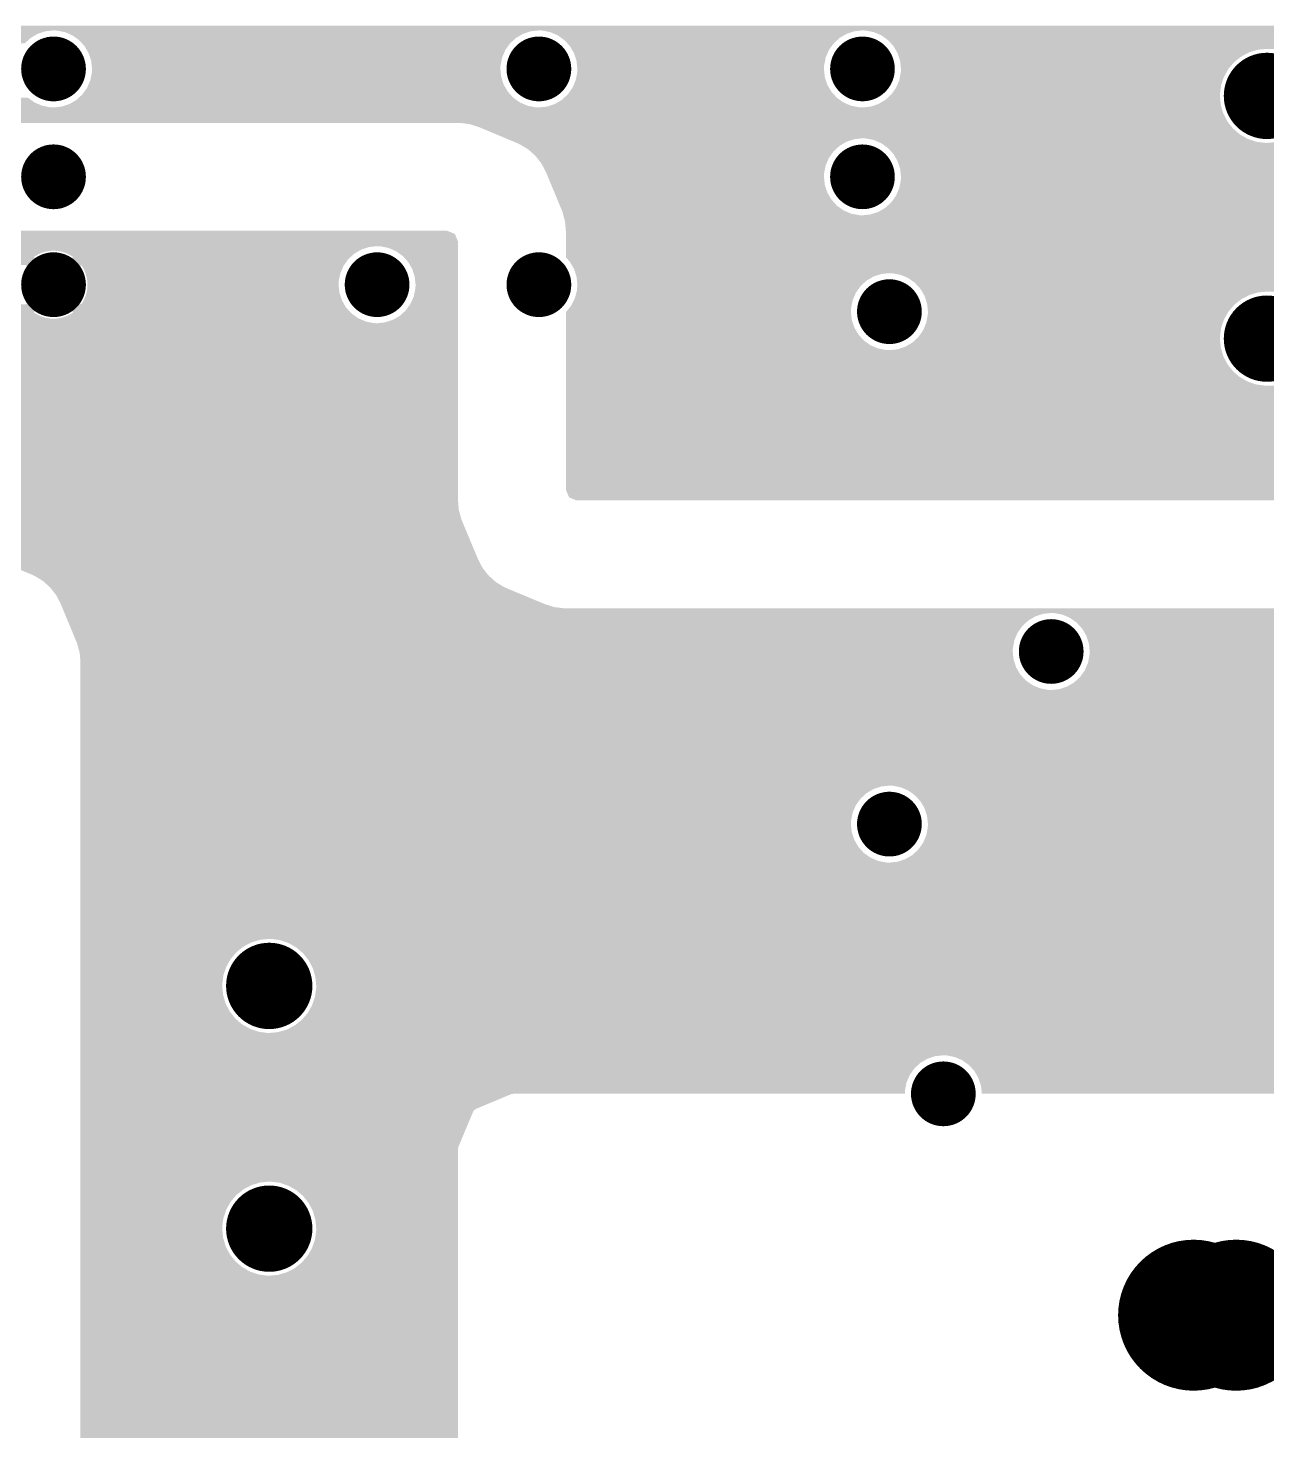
# Model space of a CAD drawing. Extents: x 295 to 953, y 10 to 290.
# Drawn here: x 757.08 to 781.15, y 172.48 to 199.73 of the extents above; entities that cross this region are included whole.
import ezdxf

# ---------------------------------------------------------------- set-up
doc = ezdxf.new("R2010")
doc.units = 0
doc.header["$LTSCALE"] = 5
doc.header["$MEASUREMENT"] = 0
doc.layers.get('0').update_dxf_attribs({"linetype": 'CONTINUOUS', "lineweight": 25})

msp = doc.modelspace()

# ---------------------------------------------------------------- linework, layer by layer
for points, const_width in [([(757.26, 198.937, 1), (757.889, 198.937, 1)], 0.629), ([(766.69, 198.937, 1), (767.319, 198.937, 1)], 0.629), ([(772.977, 198.937, 1), (773.605, 198.937, 1)], 0.629), ([(780.73, 198.413, 1), (781.568, 198.413, 1)], 0.838), ([(757.26, 196.841, 1), (757.889, 196.841, 1)], 0.629), ([(772.977, 196.841, 1), (773.605, 196.841, 1)], 0.629), ([(757.26, 194.746, 1), (757.889, 194.746, 1)], 0.629), ([(763.547, 194.746, 1), (764.175, 194.746, 1)], 0.629), ([(766.69, 194.746, 1), (767.319, 194.746, 1)], 0.629), ([(773.5, 194.222, 1), (774.129, 194.222, 1)], 0.629), ([(780.73, 193.698, 1), (781.568, 193.698, 1)], 0.838), ([(776.644, 187.621, 1), (777.272, 187.621, 1)], 0.629), ([(773.5, 184.268, 1), (774.129, 184.268, 1)], 0.629), ([(761.346, 181.125, 1), (762.185, 181.125, 1)], 0.838), ([(774.548, 179.029, 1), (775.177, 179.029, 1)], 0.629), ([(761.346, 176.41, 1), (762.185, 176.41, 1)], 0.838), ([(778.991, 174.729, 1), (780.457, 174.729, 1)], 1.467), ([(779.816, 174.729, 1), (781.283, 174.729, 1)], 1.467), ([(781.463, 174.729, 1), (782.93, 174.729, 1)], 1.467)]:
    msp.add_lwpolyline(points, format="xyb", close=True, dxfattribs=dict(const_width=const_width))
for points in [[(720.19, 199.685), (720.221, 199.777), (823.059, 199.685), (823.059, 199.777)], [(748.211, 199.682), (748.145, 199.685), (757.547, 199.682), (757.575, 199.685)], [(748.281, 199.668), (748.211, 199.682), (757.417, 199.668), (757.547, 199.682)], [(748.366, 199.651), (748.281, 199.668), (757.367, 199.651), (757.417, 199.668)], [(748.442, 199.619), (748.366, 199.651), (757.267, 199.619), (757.367, 199.651)], [(748.511, 199.589), (748.442, 199.619), (757.216, 199.589), (757.267, 199.619)], [(748.582, 199.539), (748.511, 199.589), (757.131, 199.539), (757.216, 199.589)], [(748.64, 199.497), (748.582, 199.539), (757.085, 199.497), (757.131, 199.539)], [(748.7, 199.432), (748.64, 199.497), (757.014, 199.432), (757.085, 199.497)], [(757.64, 199.682), (757.575, 199.685), (766.977, 199.682), (767.004, 199.685)], [(757.711, 199.668), (757.64, 199.682), (766.847, 199.668), (766.977, 199.682)], [(757.796, 199.651), (757.711, 199.668), (766.796, 199.651), (766.847, 199.668)], [(757.872, 199.619), (757.796, 199.651), (766.697, 199.619), (766.796, 199.651)], [(757.941, 199.589), (757.872, 199.619), (766.646, 199.589), (766.697, 199.619)], [(758.012, 199.539), (757.941, 199.589), (766.56, 199.539), (766.646, 199.589)], [(758.07, 199.497), (758.012, 199.539), (766.515, 199.497), (766.56, 199.539)], [(758.13, 199.432), (758.07, 199.497), (766.444, 199.432), (766.515, 199.497)], [(767.07, 199.682), (767.004, 199.685), (773.263, 199.682), (773.291, 199.685)], [(767.14, 199.668), (767.07, 199.682), (773.134, 199.668), (773.263, 199.682)], [(767.225, 199.651), (767.14, 199.668), (773.083, 199.651), (773.134, 199.668)], [(767.302, 199.619), (767.225, 199.651), (772.983, 199.619), (773.083, 199.651)], [(767.371, 199.589), (767.302, 199.619), (772.933, 199.589), (772.983, 199.619)], [(767.441, 199.539), (767.371, 199.589), (772.847, 199.539), (772.933, 199.589)], [(767.5, 199.497), (767.441, 199.539), (772.802, 199.497), (772.847, 199.539)], [(767.559, 199.432), (767.5, 199.497), (772.73, 199.432), (772.802, 199.497)], [(773.357, 199.682), (773.291, 199.685), (823.059, 199.682), (823.059, 199.685)], [(773.512, 199.651), (773.357, 199.682), (823.059, 199.651), (823.059, 199.682)], [(773.657, 199.589), (773.512, 199.651), (823.059, 199.589), (823.059, 199.651)], [(773.786, 199.497), (773.657, 199.589), (823.059, 199.497), (823.059, 199.589)], [(773.893, 199.381), (773.786, 199.497), (823.059, 199.381), (823.059, 199.497)], [(758.177, 199.381), (758.13, 199.432), (766.407, 199.381), (766.444, 199.432)], [(758.222, 199.303), (758.177, 199.381), (766.352, 199.303), (766.407, 199.381)], [(758.257, 199.244), (758.222, 199.303), (766.327, 199.244), (766.352, 199.303)], [(758.285, 199.158), (758.257, 199.244), (766.29, 199.158), (766.327, 199.244)], [(767.606, 199.381), (767.559, 199.432), (772.694, 199.381), (772.73, 199.432)], [(767.652, 199.303), (767.606, 199.381), (772.639, 199.303), (772.694, 199.381)], [(767.686, 199.244), (767.652, 199.303), (772.613, 199.244), (772.639, 199.303)], [(767.715, 199.158), (767.686, 199.244), (772.576, 199.158), (772.613, 199.244)], [(773.925, 199.326), (773.893, 199.381), (823.059, 199.326), (823.059, 199.381)], [(773.934, 199.31), (773.925, 199.326), (780.975, 199.31), (781.149, 199.326)], [(773.963, 199.26), (773.934, 199.31), (780.807, 199.26), (780.975, 199.31)], [(773.973, 199.244), (773.963, 199.26), (780.777, 199.244), (780.807, 199.26)], [(773.994, 199.179), (773.973, 199.244), (780.652, 199.179), (780.777, 199.244)], [(758.306, 199.094), (758.285, 199.158), (766.277, 199.094), (766.29, 199.158)], [(758.316, 199.002), (758.306, 199.094), (766.259, 199.002), (766.277, 199.094)], [(758.323, 198.937), (758.316, 199.002), (766.256, 198.937), (766.259, 199.002)], [(758.32, 198.871), (758.323, 198.937), (766.263, 198.871), (766.256, 198.937)], [(767.736, 199.094), (767.715, 199.158), (772.564, 199.094), (772.576, 199.158)], [(767.745, 199.002), (767.736, 199.094), (772.546, 199.002), (772.564, 199.094)], [(767.752, 198.937), (767.745, 199.002), (772.543, 198.937), (772.546, 199.002)], [(767.75, 198.871), (767.752, 198.937), (772.55, 198.871), (772.543, 198.937)], [(774.022, 199.094), (773.994, 199.179), (780.544, 199.094), (780.652, 199.179)], [(774.025, 199.071), (774.022, 199.094), (780.515, 199.071), (780.544, 199.094)], [(774.039, 198.938), (774.025, 199.071), (780.401, 198.938), (780.515, 199.071)], [(774.036, 198.871), (774.039, 198.937), (780.363, 198.871), (780.401, 198.937)], [(774.039, 198.937), (774.039, 198.938), (780.401, 198.937), (780.401, 198.938)], [(758.252, 198.629), (758.289, 198.716), (766.322, 198.629), (766.294, 198.716)], [(758.289, 198.716), (758.302, 198.779), (766.294, 198.716), (766.273, 198.779)], [(758.302, 198.779), (758.32, 198.871), (766.273, 198.779), (766.263, 198.871)], [(767.682, 198.629), (767.719, 198.716), (772.609, 198.629), (772.58, 198.716)], [(767.719, 198.716), (767.732, 198.779), (772.58, 198.716), (772.559, 198.779)], [(767.732, 198.779), (767.75, 198.871), (772.559, 198.779), (772.55, 198.871)], [(773.965, 198.62), (774.006, 198.716), (780.259, 198.62), (780.291, 198.716)], [(774.006, 198.716), (774.019, 198.786), (780.291, 198.716), (780.315, 198.786)], [(774.019, 198.786), (774.036, 198.871), (780.315, 198.786), (780.363, 198.871)], [(758.064, 198.376), (758.135, 198.441), (766.509, 198.376), (766.449, 198.441)], [(758.135, 198.441), (758.172, 198.493), (766.449, 198.441), (766.402, 198.493)], [(758.172, 198.493), (758.227, 198.57), (766.402, 198.493), (766.357, 198.57)], [(758.227, 198.57), (758.252, 198.629), (766.357, 198.57), (766.322, 198.629)], [(767.494, 198.376), (767.565, 198.441), (772.796, 198.376), (772.736, 198.441)], [(767.565, 198.441), (767.601, 198.493), (772.736, 198.441), (772.689, 198.493)], [(767.601, 198.493), (767.657, 198.57), (772.689, 198.493), (772.643, 198.57)], [(767.657, 198.57), (767.682, 198.629), (772.643, 198.57), (772.609, 198.629)], [(773.735, 198.334), (773.82, 198.413), (780.243, 198.334), (780.235, 198.413)], [(773.82, 198.413), (773.851, 198.441), (780.235, 198.413), (780.236, 198.441)], [(773.851, 198.441), (773.856, 198.447), (780.236, 198.441), (780.236, 198.447)], [(773.856, 198.447), (773.943, 198.57), (780.236, 198.447), (780.253, 198.57)], [(773.943, 198.57), (773.965, 198.62), (780.253, 198.57), (780.259, 198.62)], [(694.032, 198.071), (693.998, 198.188), (780.302, 198.071), (780.267, 198.188)], [(748.145, 198.188), (748.172, 198.191), (757.575, 198.188), (757.509, 198.191)], [(748.172, 198.191), (748.302, 198.205), (757.509, 198.191), (757.438, 198.205)], [(748.302, 198.205), (748.353, 198.222), (757.438, 198.205), (757.354, 198.222)], [(748.353, 198.222), (748.452, 198.255), (757.354, 198.222), (757.277, 198.255)], [(748.452, 198.255), (748.503, 198.284), (757.277, 198.255), (757.208, 198.284)], [(748.503, 198.284), (748.589, 198.334), (757.208, 198.284), (757.138, 198.334)], [(748.589, 198.334), (748.634, 198.376), (757.138, 198.334), (757.079, 198.376)], [(757.575, 198.188), (757.602, 198.191), (767.004, 198.188), (766.938, 198.191)], [(757.602, 198.191), (757.732, 198.205), (766.938, 198.191), (766.868, 198.205)], [(757.732, 198.205), (757.783, 198.222), (766.868, 198.205), (766.783, 198.222)], [(757.783, 198.222), (757.882, 198.255), (766.783, 198.222), (766.707, 198.255)], [(757.882, 198.255), (757.933, 198.284), (766.707, 198.255), (766.638, 198.284)], [(757.933, 198.284), (758.019, 198.334), (766.638, 198.284), (766.567, 198.334)], [(758.019, 198.334), (758.064, 198.376), (766.567, 198.334), (766.509, 198.376)], [(767.004, 198.188), (767.032, 198.191), (773.291, 198.188), (773.225, 198.191)], [(767.032, 198.191), (767.162, 198.205), (773.225, 198.191), (773.155, 198.205)], [(767.162, 198.205), (767.212, 198.222), (773.155, 198.205), (773.07, 198.222)], [(767.212, 198.222), (767.312, 198.255), (773.07, 198.222), (772.994, 198.255)], [(767.312, 198.255), (767.363, 198.284), (772.994, 198.255), (772.924, 198.284)], [(767.363, 198.284), (767.448, 198.334), (772.924, 198.284), (772.854, 198.334)], [(767.448, 198.334), (767.494, 198.376), (772.854, 198.334), (772.796, 198.376)], [(773.291, 198.188), (773.448, 198.205), (780.267, 198.188), (780.262, 198.205)], [(773.448, 198.205), (773.55, 198.239), (780.262, 198.205), (780.252, 198.239)], [(773.55, 198.239), (773.598, 198.255), (780.252, 198.239), (780.251, 198.255)], [(773.598, 198.255), (773.735, 198.334), (780.251, 198.255), (780.243, 198.334)], [(694.035, 198.063), (694.032, 198.071), (780.306, 198.063), (780.302, 198.071)], [(694.049, 197.916), (694.035, 198.063), (780.382, 197.916), (780.306, 198.063)], [(694.052, 197.889), (694.049, 197.916), (780.404, 197.889), (780.382, 197.916)], [(765.473, 197.888), (765.433, 197.889), (780.404, 197.888), (780.404, 197.889)], [(765.658, 197.864), (765.473, 197.888), (780.423, 197.864), (780.404, 197.888)], [(765.837, 197.808), (765.658, 197.864), (780.468, 197.808), (780.423, 197.864)], [(765.906, 197.779), (765.837, 197.808), (780.491, 197.779), (780.468, 197.808)], [(766.178, 197.665), (765.906, 197.779), (780.624, 197.665), (780.491, 197.779)], [(766.36, 197.589), (766.178, 197.665), (780.757, 197.589), (780.624, 197.665)], [(766.4, 197.572), (766.36, 197.589), (773.134, 197.572), (773.291, 197.589)], [(766.518, 197.523), (766.4, 197.572), (772.983, 197.523), (773.134, 197.572)], [(773.357, 197.586), (773.291, 197.589), (780.763, 197.586), (780.757, 197.589)], [(773.395, 197.579), (773.357, 197.586), (780.776, 197.579), (780.763, 197.586)], [(773.512, 197.556), (773.395, 197.579), (780.844, 197.556), (780.776, 197.579)], [(766.579, 197.498), (766.518, 197.523), (772.94, 197.498), (772.983, 197.523)], [(766.641, 197.469), (766.579, 197.498), (772.891, 197.469), (772.94, 197.498)], [(766.683, 197.443), (766.641, 197.469), (772.847, 197.443), (772.891, 197.469)], [(766.801, 197.371), (766.683, 197.443), (772.768, 197.371), (772.847, 197.443)], [(766.839, 197.336), (766.801, 197.371), (772.73, 197.336), (772.768, 197.371)], [(766.94, 197.246), (766.839, 197.336), (772.666, 197.246), (772.73, 197.336)], [(773.588, 197.523), (773.512, 197.556), (780.941, 197.523), (780.844, 197.556)], [(773.642, 197.5), (773.588, 197.523), (781.115, 197.5), (780.941, 197.523)], [(773.644, 197.499), (773.642, 197.5), (781.149, 197.499), (781.115, 197.5)], [(773.657, 197.493), (773.644, 197.499), (789.759, 197.493), (789.756, 197.499)], [(773.786, 197.402), (773.657, 197.493), (789.807, 197.402), (789.759, 197.493)], [(773.795, 197.392), (773.786, 197.402), (789.812, 197.392), (789.807, 197.402)], [(773.893, 197.285), (773.795, 197.392), (789.897, 197.285), (789.812, 197.392)], [(781.149, 197.499), (781.323, 197.516), (789.756, 197.499), (789.748, 197.516)], [(766.97, 197.207), (766.94, 197.246), (772.639, 197.207), (772.666, 197.246)], [(767.055, 197.098), (766.97, 197.207), (772.592, 197.098), (772.639, 197.207)], [(767.074, 197.062), (767.055, 197.098), (772.576, 197.062), (772.592, 197.098)], [(767.142, 196.932), (767.074, 197.062), (772.551, 196.932), (772.576, 197.062)], [(773.91, 197.255), (773.893, 197.285), (789.921, 197.255), (789.897, 197.285)], [(773.973, 197.149), (773.91, 197.255), (790.045, 197.149), (789.921, 197.255)], [(773.975, 197.141), (773.973, 197.149), (790.053, 197.141), (790.045, 197.149)], [(774.004, 197.055), (773.975, 197.141), (790.205, 197.055), (790.053, 197.141)], [(774.022, 196.999), (774.004, 197.055), (790.371, 196.999), (790.205, 197.055)], [(767.153, 196.907), (767.142, 196.932), (772.546, 196.907), (772.551, 196.932)], [(767.18, 196.841), (767.153, 196.907), (772.543, 196.841), (772.546, 196.907)], [(767.245, 196.684), (767.18, 196.841), (772.559, 196.684), (772.543, 196.841)], [(774.006, 196.62), (774.036, 196.775), (802.387, 196.62), (802.377, 196.775)], [(774.022, 196.998), (774.022, 196.999), (790.377, 196.998), (790.371, 196.999)], [(774.025, 196.976), (774.022, 196.998), (790.544, 196.976), (790.377, 196.998)], [(774.025, 196.975), (774.025, 196.976), (790.579, 196.975), (790.544, 196.976)], [(774.039, 196.841), (774.025, 196.975), (802.372, 196.841), (802.378, 196.975)], [(774.036, 196.775), (774.039, 196.841), (802.377, 196.775), (802.372, 196.841)], [(767.308, 196.534), (767.245, 196.684), (772.609, 196.534), (772.559, 196.684)], [(767.364, 196.397), (767.308, 196.534), (772.689, 196.397), (772.609, 196.534)], [(773.856, 196.352), (773.943, 196.475), (802.439, 196.352), (802.414, 196.475)], [(773.943, 196.475), (773.994, 196.594), (802.414, 196.475), (802.389, 196.594)], [(773.994, 196.594), (774.006, 196.62), (802.389, 196.594), (802.387, 196.62)], [(767.413, 196.28), (767.364, 196.397), (772.796, 196.28), (772.689, 196.397)], [(767.448, 196.195), (767.413, 196.28), (772.916, 196.195), (772.796, 196.28)], [(773.598, 196.159), (773.735, 196.239), (802.507, 196.159), (802.479, 196.239)], [(773.735, 196.239), (773.851, 196.346), (802.479, 196.239), (802.441, 196.346)], [(773.851, 196.346), (773.856, 196.352), (802.441, 196.346), (802.439, 196.352)], [(767.451, 196.189), (767.448, 196.195), (772.924, 196.189), (772.916, 196.195)], [(767.462, 196.16), (767.451, 196.189), (772.991, 196.16), (772.924, 196.189)], [(767.471, 196.126), (767.462, 196.16), (773.07, 196.126), (772.991, 196.16)], [(767.48, 196.096), (767.471, 196.126), (773.225, 196.096), (773.07, 196.126)], [(767.48, 196.093), (767.48, 196.096), (773.291, 196.093), (773.225, 196.096)], [(767.511, 195.98), (767.48, 196.093), (802.592, 195.98), (802.534, 196.093)], [(767.519, 195.899), (767.511, 195.98), (802.634, 195.899), (802.592, 195.98)], [(773.291, 196.093), (773.448, 196.11), (802.534, 196.093), (802.526, 196.11)], [(773.448, 196.11), (773.475, 196.119), (802.526, 196.11), (802.521, 196.119)], [(773.475, 196.119), (773.598, 196.159), (802.521, 196.119), (802.507, 196.159)], [(730.858, 195.585), (730.919, 195.731), (765.433, 195.585), (765.372, 195.731)], [(730.92, 195.731), (731.068, 195.793), (765.372, 195.731), (765.223, 195.793)], [(731.068, 195.793), (731.068, 195.793), (765.223, 195.793), (765.222, 195.793)], [(767.528, 195.793), (767.519, 195.899), (802.708, 195.793), (802.634, 195.899)], [(767.528, 195.696), (767.528, 195.793), (802.776, 195.696), (802.708, 195.793)], [(767.528, 195.514), (767.528, 195.696), (802.943, 195.514), (802.776, 195.696)], [(730.857, 195.582), (730.858, 195.585), (765.433, 195.582), (765.433, 195.585)], [(730.857, 195.494), (730.857, 195.582), (765.433, 195.494), (765.433, 195.582)], [(741.924, 195.491), (741.858, 195.494), (763.834, 195.491), (763.861, 195.494)], [(741.994, 195.477), (741.924, 195.491), (763.704, 195.477), (763.834, 195.491)], [(742.079, 195.46), (741.994, 195.477), (763.653, 195.46), (763.704, 195.477)], [(742.156, 195.428), (742.079, 195.46), (763.554, 195.428), (763.653, 195.46)], [(742.206, 195.406), (742.156, 195.428), (763.516, 195.406), (763.554, 195.428)], [(742.21, 195.404), (742.206, 195.406), (757.528, 195.404), (757.575, 195.406)], [(742.222, 195.399), (742.21, 195.404), (757.481, 195.399), (757.528, 195.404)], [(742.225, 195.398), (742.222, 195.399), (757.474, 195.398), (757.481, 195.399)], [(742.235, 195.391), (742.225, 195.398), (757.435, 195.391), (757.474, 195.398)], [(742.251, 195.379), (742.235, 195.391), (757.389, 195.379), (757.435, 195.391)], [(757.607, 195.405), (757.575, 195.406), (763.515, 195.405), (763.516, 195.406)], [(757.654, 195.401), (757.607, 195.405), (763.508, 195.401), (763.515, 195.405)], [(757.701, 195.394), (757.654, 195.401), (763.495, 195.394), (763.508, 195.401)], [(757.746, 195.383), (757.701, 195.394), (763.477, 195.383), (763.495, 195.394)], [(757.791, 195.369), (757.746, 195.383), (763.454, 195.369), (763.477, 195.383)], [(763.927, 195.491), (763.861, 195.494), (765.433, 195.491), (765.433, 195.494)], [(764.082, 195.46), (763.927, 195.491), (765.433, 195.46), (765.433, 195.491)], [(764.227, 195.398), (764.082, 195.46), (765.433, 195.398), (765.433, 195.46)], [(764.356, 195.306), (764.227, 195.398), (765.433, 195.306), (765.433, 195.398)], [(767.528, 195.356), (767.528, 195.514), (803.134, 195.356), (802.943, 195.514)], [(742.272, 195.364), (742.251, 195.379), (757.344, 195.364), (757.389, 195.379)], [(742.297, 195.346), (742.272, 195.364), (757.301, 195.346), (757.344, 195.364)], [(742.327, 195.325), (742.297, 195.346), (757.259, 195.325), (757.301, 195.346)], [(742.354, 195.306), (742.327, 195.325), (757.227, 195.306), (757.259, 195.325)], [(742.358, 195.301), (742.354, 195.306), (757.218, 195.301), (757.227, 195.306)], [(742.375, 195.283), (742.358, 195.301), (757.191, 195.283), (757.218, 195.301)], [(742.46, 195.19), (742.375, 195.283), (757.285, 195.19), (757.191, 195.283)], [(742.476, 195.164), (742.46, 195.19), (757.311, 195.164), (757.285, 195.19)], [(742.492, 195.135), (742.476, 195.164), (763.225, 195.135), (763.246, 195.164)], [(753.985, 195.129), (753.942, 195.135), (763.221, 195.129), (763.225, 195.135)], [(757.156, 195.01), (757.037, 195.129), (757.993, 195.01), (758.112, 195.129)], [(757.311, 195.164), (757.34, 195.181), (757.839, 195.164), (757.809, 195.181)], [(757.34, 195.181), (757.346, 195.184), (757.809, 195.181), (757.803, 195.184)], [(757.346, 195.184), (757.377, 195.199), (757.803, 195.184), (757.772, 195.199)], [(757.377, 195.199), (757.383, 195.201), (757.772, 195.199), (757.766, 195.201)], [(757.383, 195.201), (757.415, 195.214), (757.766, 195.201), (757.734, 195.214)], [(757.415, 195.214), (757.422, 195.216), (757.734, 195.214), (757.728, 195.216)], [(757.422, 195.216), (757.454, 195.225), (757.728, 195.216), (757.695, 195.225)], [(757.454, 195.225), (757.461, 195.227), (757.695, 195.225), (757.689, 195.227)], [(757.461, 195.227), (757.493, 195.233), (757.689, 195.227), (757.654, 195.233)], [(757.493, 195.233), (757.502, 195.234), (757.654, 195.233), (757.649, 195.234)], [(757.502, 195.234), (757.534, 195.238), (757.649, 195.234), (757.613, 195.238)], [(757.534, 195.238), (757.546, 195.239), (757.613, 195.238), (757.609, 195.239)], [(757.546, 195.239), (757.575, 195.24), (757.609, 195.239), (757.575, 195.24)], [(757.835, 195.352), (757.791, 195.369), (763.425, 195.352), (763.454, 195.369)], [(757.844, 195.348), (757.835, 195.352), (763.417, 195.348), (763.425, 195.352)], [(757.839, 195.164), (757.916, 195.241), (763.246, 195.164), (763.3, 195.241)], [(757.878, 195.332), (757.844, 195.348), (763.4, 195.332), (763.417, 195.348)], [(757.919, 195.309), (757.878, 195.332), (763.375, 195.309), (763.4, 195.332)], [(757.916, 195.241), (757.958, 195.283), (763.3, 195.241), (763.346, 195.283)], [(757.958, 195.283), (757.919, 195.309), (763.346, 195.283), (763.375, 195.309)], [(758.122, 195.114), (758.112, 195.129), (763.21, 195.114), (763.221, 195.129)], [(758.124, 195.112), (758.122, 195.114), (763.209, 195.112), (763.21, 195.114)], [(758.147, 195.074), (758.124, 195.112), (763.193, 195.074), (763.209, 195.112)], [(764.463, 195.19), (764.356, 195.306), (765.433, 195.19), (765.433, 195.306)], [(764.543, 195.053), (764.463, 195.19), (765.433, 195.053), (765.433, 195.19)], [(767.528, 195.28), (767.528, 195.356), (803.258, 195.28), (803.134, 195.356)], [(767.575, 195.226), (767.528, 195.28), (803.344, 195.226), (803.258, 195.28)], [(767.606, 195.19), (767.575, 195.226), (803.427, 195.19), (803.344, 195.226)], [(767.644, 195.125), (767.606, 195.19), (803.57, 195.125), (803.427, 195.19)], [(767.684, 195.056), (767.644, 195.125), (803.808, 195.056), (803.57, 195.125)], [(757.088, 194.833), (757.094, 194.86), (758.061, 194.833), (758.055, 194.86)], [(757.094, 194.86), (757.097, 194.873), (758.055, 194.86), (758.052, 194.873)], [(757.097, 194.873), (757.105, 194.899), (758.052, 194.873), (758.044, 194.899)], [(757.105, 194.899), (757.109, 194.912), (758.044, 194.899), (758.04, 194.912)], [(757.109, 194.912), (757.119, 194.937), (758.04, 194.912), (758.03, 194.937)], [(757.119, 194.937), (757.124, 194.949), (758.03, 194.937), (758.025, 194.949)], [(757.124, 194.949), (757.136, 194.974), (758.025, 194.949), (758.013, 194.974)], [(757.136, 194.974), (757.143, 194.986), (758.013, 194.974), (758.007, 194.986)], [(757.143, 194.986), (757.156, 195.01), (758.007, 194.986), (757.993, 195.01)], [(758.169, 195.032), (758.147, 195.074), (763.175, 195.032), (763.193, 195.074)], [(758.188, 194.989), (758.169, 195.032), (763.156, 194.989), (763.175, 195.032)], [(758.196, 194.967), (758.188, 194.989), (763.146, 194.967), (763.156, 194.989)], [(758.204, 194.945), (758.196, 194.967), (763.142, 194.945), (763.146, 194.967)], [(758.216, 194.9), (758.204, 194.945), (763.133, 194.9), (763.142, 194.945)], [(758.226, 194.854), (758.216, 194.9), (763.124, 194.854), (763.133, 194.9)], [(758.231, 194.811), (758.226, 194.854), (763.116, 194.811), (763.124, 194.854)], [(764.592, 194.903), (764.543, 195.053), (765.433, 194.903), (765.433, 195.053)], [(764.609, 194.746), (764.592, 194.903), (765.433, 194.746), (765.433, 194.903)], [(767.686, 195.053), (767.684, 195.056), (803.829, 195.053), (803.808, 195.056)], [(767.697, 195.02), (767.686, 195.053), (804.053, 195.02), (803.829, 195.053)], [(767.699, 195.014), (767.697, 195.02), (804.199, 195.014), (804.053, 195.02)], [(767.714, 194.97), (767.699, 195.014), (811.142, 194.97), (811.065, 195.014)], [(767.719, 194.953), (767.714, 194.97), (773.657, 194.953), (773.815, 194.97)], [(767.735, 194.904), (767.719, 194.953), (773.507, 194.904), (773.657, 194.953)], [(767.736, 194.903), (767.735, 194.904), (773.506, 194.903), (773.507, 194.904)], [(767.744, 194.824), (767.736, 194.903), (773.371, 194.824), (773.506, 194.903)], [(773.881, 194.967), (773.815, 194.97), (811.147, 194.967), (811.142, 194.97)], [(773.918, 194.959), (773.881, 194.967), (811.16, 194.959), (811.147, 194.967)], [(774.036, 194.936), (773.918, 194.959), (811.229, 194.936), (811.16, 194.959)], [(774.112, 194.904), (774.036, 194.936), (811.326, 194.904), (811.229, 194.936)], [(774.166, 194.88), (774.112, 194.904), (811.499, 194.88), (811.326, 194.904)], [(774.168, 194.88), (774.166, 194.88), (811.534, 194.88), (811.499, 194.88)], [(774.181, 194.874), (774.168, 194.88), (823.059, 194.874), (823.059, 194.88)], [(774.31, 194.782), (774.181, 194.874), (823.059, 194.782), (823.059, 194.874)], [(757.08, 194.752), (757.081, 194.78), (758.069, 194.752), (758.068, 194.78)], [(757.08, 194.739), (757.08, 194.752), (758.069, 194.739), (758.069, 194.752)], [(757.082, 194.711), (757.08, 194.739), (758.068, 194.711), (758.069, 194.739)], [(757.081, 194.78), (757.083, 194.793), (758.068, 194.78), (758.067, 194.793)], [(757.082, 194.698), (757.082, 194.711), (758.066, 194.698), (758.068, 194.711)], [(757.086, 194.671), (757.082, 194.698), (758.063, 194.671), (758.066, 194.698)], [(757.083, 194.793), (757.086, 194.82), (758.067, 194.793), (758.063, 194.82)], [(757.086, 194.82), (757.088, 194.833), (758.063, 194.82), (758.061, 194.833)], [(757.088, 194.658), (757.086, 194.671), (758.061, 194.658), (758.063, 194.671)], [(757.094, 194.631), (757.088, 194.658), (758.056, 194.631), (758.061, 194.658)], [(757.097, 194.618), (757.094, 194.631), (758.052, 194.618), (758.056, 194.631)], [(757.105, 194.592), (757.097, 194.618), (758.045, 194.592), (758.052, 194.618)], [(757.109, 194.579), (757.105, 194.592), (758.04, 194.579), (758.045, 194.592)], [(757.119, 194.554), (757.109, 194.579), (758.03, 194.554), (758.04, 194.579)], [(758.198, 194.529), (758.212, 194.574), (763.149, 194.529), (763.134, 194.574)], [(758.212, 194.574), (758.215, 194.588), (763.134, 194.574), (763.13, 194.588)], [(758.215, 194.588), (758.223, 194.62), (763.13, 194.588), (763.126, 194.62)], [(758.223, 194.62), (758.23, 194.666), (763.126, 194.62), (763.121, 194.666)], [(758.23, 194.666), (758.234, 194.713), (763.121, 194.666), (763.116, 194.713)], [(758.232, 194.807), (758.231, 194.811), (763.116, 194.807), (763.116, 194.811)], [(758.235, 194.76), (758.232, 194.807), (763.114, 194.76), (763.116, 194.807)], [(758.234, 194.746), (758.235, 194.76), (763.113, 194.746), (763.114, 194.76)], [(758.234, 194.713), (758.234, 194.746), (763.116, 194.713), (763.113, 194.746)], [(764.576, 194.525), (764.606, 194.68), (765.433, 194.525), (765.433, 194.68)], [(764.606, 194.68), (764.609, 194.746), (765.433, 194.68), (765.433, 194.746)], [(767.701, 194.474), (767.732, 194.588), (773.114, 194.474), (773.162, 194.588)], [(767.732, 194.588), (767.743, 194.627), (773.162, 194.588), (773.19, 194.627)], [(767.743, 194.627), (767.75, 194.717), (773.19, 194.627), (773.254, 194.717)], [(767.752, 194.746), (767.744, 194.824), (773.285, 194.746), (773.371, 194.824)], [(767.75, 194.717), (767.752, 194.746), (773.254, 194.717), (773.285, 194.746)], [(774.417, 194.666), (774.31, 194.782), (823.059, 194.666), (823.059, 194.782)], [(774.449, 194.611), (774.417, 194.666), (823.059, 194.611), (823.059, 194.666)], [(774.458, 194.595), (774.449, 194.611), (780.975, 194.595), (781.149, 194.611)], [(774.487, 194.545), (774.458, 194.595), (780.807, 194.545), (780.975, 194.595)], [(754.811, 194.327), (754.808, 194.362), (763.244, 194.327), (763.223, 194.362)], [(754.821, 194.222), (754.811, 194.327), (757.205, 194.222), (757.311, 194.327)], [(757.037, 194.362), (757.156, 194.481), (758.112, 194.362), (757.993, 194.481)], [(757.124, 194.542), (757.119, 194.554), (758.025, 194.542), (758.03, 194.554)], [(757.137, 194.517), (757.124, 194.542), (758.013, 194.517), (758.025, 194.542)], [(757.142, 194.505), (757.137, 194.517), (758.006, 194.505), (758.013, 194.517)], [(757.156, 194.482), (757.142, 194.505), (757.993, 194.482), (758.006, 194.505)], [(757.156, 194.481), (757.156, 194.482), (757.993, 194.481), (757.993, 194.482)], [(757.341, 194.31), (757.311, 194.327), (757.809, 194.31), (757.839, 194.327)], [(757.346, 194.307), (757.341, 194.31), (757.803, 194.307), (757.809, 194.31)], [(757.377, 194.292), (757.346, 194.307), (757.773, 194.292), (757.803, 194.307)], [(757.383, 194.29), (757.377, 194.292), (757.766, 194.29), (757.773, 194.292)], [(757.864, 194.302), (757.839, 194.327), (763.259, 194.302), (763.244, 194.327)], [(757.958, 194.208), (757.864, 194.302), (763.345, 194.208), (763.259, 194.302)], [(758.112, 194.362), (758.138, 194.402), (763.223, 194.362), (763.201, 194.402)], [(758.138, 194.402), (758.158, 194.438), (763.201, 194.402), (763.179, 194.438)], [(758.158, 194.438), (758.161, 194.443), (763.179, 194.438), (763.178, 194.443)], [(758.161, 194.443), (758.181, 194.485), (763.178, 194.443), (763.164, 194.485)], [(758.181, 194.485), (758.198, 194.529), (763.164, 194.485), (763.149, 194.529)], [(764.422, 194.25), (764.513, 194.379), (765.433, 194.25), (765.433, 194.379)], [(764.513, 194.379), (764.576, 194.525), (765.433, 194.379), (765.433, 194.525)], [(767.591, 194.288), (767.629, 194.334), (773.07, 194.288), (773.079, 194.334)], [(767.629, 194.334), (767.685, 194.443), (773.079, 194.334), (773.1, 194.443)], [(767.685, 194.443), (767.701, 194.474), (773.1, 194.443), (773.114, 194.474)], [(774.497, 194.529), (774.487, 194.545), (780.777, 194.529), (780.807, 194.545)], [(774.518, 194.465), (774.497, 194.529), (780.652, 194.465), (780.777, 194.529)], [(774.546, 194.379), (774.518, 194.465), (780.544, 194.379), (780.652, 194.465)], [(774.549, 194.356), (774.546, 194.379), (780.515, 194.356), (780.544, 194.379)], [(774.563, 194.223), (774.549, 194.356), (780.401, 194.223), (780.515, 194.356)], [(754.797, 194.014), (754.799, 194.031), (763.726, 194.014), (763.64, 194.031)], [(754.799, 194.031), (754.807, 194.086), (763.64, 194.031), (763.513, 194.086)], [(754.807, 194.09), (754.808, 194.098), (757.495, 194.09), (757.449, 194.098)], [(754.807, 194.086), (754.807, 194.09), (757.542, 194.086), (757.495, 194.09)], [(754.807, 194.086), (754.807, 194.086), (757.589, 194.086), (757.542, 194.086)], [(754.808, 194.098), (754.81, 194.108), (757.449, 194.098), (757.403, 194.108)], [(754.81, 194.108), (754.812, 194.122), (757.403, 194.108), (757.358, 194.122)], [(754.812, 194.122), (754.814, 194.139), (757.358, 194.122), (757.314, 194.139)], [(754.814, 194.139), (754.817, 194.159), (757.314, 194.139), (757.272, 194.159)], [(754.817, 194.159), (754.82, 194.182), (757.272, 194.159), (757.231, 194.182)], [(754.82, 194.187), (754.821, 194.208), (757.223, 194.187), (757.191, 194.208)], [(754.82, 194.182), (754.82, 194.187), (757.231, 194.182), (757.223, 194.187)], [(754.821, 194.208), (754.821, 194.222), (757.191, 194.208), (757.205, 194.222)], [(757.415, 194.278), (757.383, 194.29), (757.735, 194.278), (757.766, 194.29)], [(757.421, 194.276), (757.415, 194.278), (757.728, 194.276), (757.735, 194.278)], [(757.454, 194.266), (757.421, 194.276), (757.696, 194.266), (757.728, 194.276)], [(757.46, 194.265), (757.454, 194.266), (757.688, 194.265), (757.696, 194.266)], [(757.495, 194.258), (757.46, 194.265), (757.656, 194.258), (757.688, 194.265)], [(757.5, 194.257), (757.495, 194.258), (757.647, 194.257), (757.656, 194.258)], [(757.536, 194.253), (757.5, 194.257), (757.615, 194.253), (757.647, 194.257)], [(757.54, 194.252), (757.536, 194.253), (757.603, 194.252), (757.615, 194.253)], [(757.575, 194.251), (757.54, 194.252), (757.575, 194.251), (757.603, 194.252)], [(757.589, 194.086), (757.636, 194.088), (763.513, 194.086), (763.506, 194.088)], [(757.636, 194.088), (757.674, 194.093), (763.506, 194.088), (763.495, 194.093)], [(757.674, 194.093), (757.683, 194.094), (763.495, 194.093), (763.493, 194.094)], [(757.683, 194.094), (757.729, 194.104), (763.493, 194.094), (763.48, 194.104)], [(757.729, 194.104), (757.774, 194.116), (763.48, 194.104), (763.462, 194.116)], [(757.774, 194.116), (757.818, 194.132), (763.462, 194.116), (763.44, 194.132)], [(757.818, 194.132), (757.861, 194.151), (763.44, 194.132), (763.413, 194.151)], [(757.861, 194.151), (757.903, 194.173), (763.413, 194.151), (763.383, 194.173)], [(757.903, 194.173), (757.922, 194.185), (763.383, 194.173), (763.366, 194.185)], [(757.922, 194.185), (757.943, 194.198), (763.366, 194.185), (763.354, 194.198)], [(757.943, 194.198), (757.958, 194.208), (763.354, 194.198), (763.345, 194.208)], [(764.018, 194.014), (764.169, 194.064), (765.433, 194.014), (765.433, 194.064)], [(764.169, 194.064), (764.305, 194.143), (765.433, 194.064), (765.433, 194.143)], [(764.305, 194.143), (764.422, 194.25), (765.433, 194.143), (765.433, 194.25)], [(767.528, 194.212), (767.537, 194.222), (773.068, 194.212), (773.067, 194.222)], [(767.528, 194.211), (767.528, 194.212), (773.068, 194.211), (773.068, 194.212)], [(767.528, 194.064), (767.528, 194.211), (773.083, 194.064), (773.068, 194.211)], [(767.528, 193.914), (767.528, 194.064), (773.133, 193.914), (773.083, 194.064)], [(767.537, 194.222), (767.591, 194.288), (773.067, 194.222), (773.07, 194.288)], [(774.529, 194.001), (774.543, 194.071), (780.291, 194.001), (780.315, 194.071)], [(774.543, 194.071), (774.56, 194.156), (780.315, 194.071), (780.363, 194.156)], [(774.56, 194.156), (774.563, 194.222), (780.363, 194.156), (780.401, 194.222)], [(774.563, 194.222), (774.563, 194.223), (780.401, 194.222), (780.401, 194.223)], [(754.655, 193.696), (754.741, 193.848), (765.433, 193.696), (765.433, 193.848)], [(754.741, 193.848), (754.792, 193.997), (765.433, 193.848), (765.433, 193.997)], [(754.792, 193.997), (754.793, 194), (763.861, 193.997), (763.795, 194)], [(754.793, 194), (754.797, 194.014), (763.795, 194), (763.726, 194.014)], [(763.861, 193.997), (764.018, 194.014), (765.433, 193.997), (765.433, 194.014)], [(767.528, 193.778), (767.528, 193.914), (773.213, 193.778), (773.133, 193.914)], [(767.528, 193.661), (767.528, 193.778), (773.319, 193.661), (773.213, 193.778)], [(774.38, 193.732), (774.467, 193.855), (780.236, 193.732), (780.253, 193.855)], [(774.467, 193.855), (774.489, 193.906), (780.253, 193.855), (780.259, 193.906)], [(774.489, 193.906), (774.529, 194.001), (780.259, 193.906), (780.291, 194.001)], [(754.404, 193.455), (754.541, 193.564), (765.433, 193.455), (765.433, 193.564)], [(754.541, 193.564), (754.655, 193.696), (765.433, 193.564), (765.433, 193.696)], [(767.528, 193.569), (767.528, 193.661), (773.448, 193.569), (773.319, 193.661)], [(767.528, 193.507), (767.528, 193.569), (773.594, 193.507), (773.448, 193.569)], [(767.528, 193.477), (767.528, 193.507), (773.749, 193.477), (773.594, 193.507)], [(767.528, 193.474), (767.528, 193.477), (773.815, 193.474), (773.749, 193.477)], [(767.528, 193.356), (767.528, 193.474), (780.302, 193.356), (780.267, 193.474)], [(773.815, 193.474), (773.972, 193.49), (780.267, 193.474), (780.262, 193.49)], [(773.972, 193.49), (774.074, 193.524), (780.262, 193.49), (780.252, 193.524)], [(774.074, 193.524), (774.122, 193.54), (780.252, 193.524), (780.251, 193.54)], [(774.122, 193.54), (774.259, 193.62), (780.251, 193.54), (780.243, 193.62)], [(774.259, 193.62), (774.344, 193.698), (780.243, 193.62), (780.235, 193.698)], [(774.344, 193.698), (774.375, 193.726), (780.235, 193.698), (780.236, 193.726)], [(774.375, 193.726), (774.38, 193.732), (780.236, 193.726), (780.236, 193.732)], [(730.857, 190.555), (730.857, 193.308), (765.433, 190.555), (765.433, 193.308)], [(753.907, 193.308), (754.081, 193.325), (765.433, 193.308), (765.433, 193.325)], [(754.081, 193.325), (754.249, 193.374), (765.433, 193.325), (765.433, 193.374)], [(754.249, 193.374), (754.404, 193.455), (765.433, 193.374), (765.433, 193.455)], [(767.528, 193.201), (767.528, 193.356), (780.382, 193.201), (780.302, 193.356)], [(767.528, 193.064), (767.528, 193.201), (780.491, 193.064), (780.382, 193.201)], [(767.528, 192.95), (767.528, 193.064), (780.624, 192.95), (780.491, 193.064)], [(767.528, 192.864), (767.528, 192.95), (780.776, 192.864), (780.624, 192.95)], [(767.528, 192.808), (767.528, 192.864), (780.941, 192.808), (780.776, 192.864)], [(767.528, 192.785), (767.528, 192.808), (781.115, 192.785), (780.941, 192.808)], [(767.528, 192.784), (767.528, 192.785), (781.149, 192.784), (781.115, 192.785)], [(767.528, 192.652), (767.528, 192.784), (789.831, 192.652), (789.945, 192.784)], [(767.528, 192.5), (767.528, 192.652), (789.745, 192.5), (789.831, 192.652)], [(767.528, 192.334), (767.528, 192.5), (789.689, 192.334), (789.745, 192.5)], [(767.528, 192.161), (767.528, 192.334), (789.666, 192.161), (789.689, 192.334)], [(767.528, 192.126), (767.528, 192.161), (789.665, 192.126), (789.666, 192.161)], [(767.528, 191.952), (767.528, 192.126), (789.682, 191.952), (789.665, 192.126)], [(767.528, 191.785), (767.528, 191.952), (789.731, 191.785), (789.682, 191.952)], [(767.528, 191.629), (767.528, 191.785), (789.812, 191.629), (789.731, 191.785)], [(767.528, 191.492), (767.528, 191.629), (789.921, 191.492), (789.812, 191.629)], [(767.528, 191.379), (767.528, 191.492), (790.053, 191.379), (789.921, 191.492)], [(767.528, 191.292), (767.528, 191.379), (790.205, 191.292), (790.053, 191.379)], [(767.528, 191.236), (767.528, 191.292), (790.371, 191.236), (790.205, 191.292)], [(767.528, 191.213), (767.528, 191.236), (790.544, 191.213), (790.371, 191.236)], [(767.528, 191.106), (767.528, 191.213), (799.766, 191.106), (799.71, 191.213)], [(767.528, 191.213), (767.528, 191.213), (790.579, 191.213), (790.544, 191.213)], [(767.528, 190.969), (767.528, 191.106), (799.874, 190.969), (799.766, 191.106)], [(767.528, 190.855), (767.528, 190.969), (800.007, 190.855), (799.874, 190.969)], [(767.528, 190.768), (767.528, 190.855), (800.159, 190.768), (800.007, 190.855)], [(767.528, 190.765), (767.528, 190.768), (800.17, 190.765), (800.159, 190.768)], [(767.55, 190.713), (767.528, 190.765), (800.325, 190.713), (800.17, 190.765)], [(730.857, 190.368), (730.857, 190.555), (765.449, 190.368), (765.433, 190.555)], [(767.56, 190.689), (767.55, 190.713), (800.498, 190.689), (800.325, 190.713)], [(767.59, 190.616), (767.56, 190.689), (805.44, 190.616), (805.323, 190.689)], [(767.56, 190.689), (767.56, 190.689), (800.532, 190.689), (800.498, 190.689)], [(767.591, 190.615), (767.59, 190.616), (805.442, 190.615), (805.44, 190.616)], [(767.735, 190.555), (767.591, 190.615), (805.566, 190.555), (805.442, 190.615)], [(730.857, 190.188), (730.857, 190.368), (765.499, 190.188), (765.449, 190.368)], [(730.857, 190.15), (730.857, 190.188), (765.514, 190.15), (765.499, 190.188)], [(730.857, 189.717), (730.857, 190.15), (765.695, 189.717), (765.514, 190.15)], [(730.919, 189.568), (730.857, 189.717), (765.757, 189.568), (765.695, 189.717)], [(730.92, 189.567), (730.919, 189.568), (765.758, 189.567), (765.757, 189.568)], [(731.066, 189.507), (730.92, 189.567), (765.783, 189.507), (765.758, 189.567)], [(756.043, 189.506), (756.003, 189.507), (765.783, 189.506), (765.783, 189.507)], [(756.229, 189.482), (756.043, 189.506), (765.793, 189.482), (765.783, 189.506)], [(756.407, 189.426), (756.229, 189.482), (765.817, 189.426), (765.793, 189.482)], [(756.448, 189.409), (756.407, 189.426), (765.824, 189.409), (765.817, 189.426)], [(756.844, 189.243), (756.448, 189.409), (765.911, 189.243), (765.824, 189.409)], [(757.149, 189.116), (756.844, 189.243), (766.011, 189.116), (765.911, 189.243)], [(757.193, 189.096), (757.149, 189.116), (766.027, 189.096), (766.011, 189.116)], [(757.212, 189.087), (757.193, 189.096), (766.037, 189.087), (766.027, 189.096)], [(757.371, 188.989), (757.212, 189.087), (766.147, 188.989), (766.037, 189.087)], [(757.391, 188.971), (757.371, 188.989), (766.167, 188.971), (766.147, 188.989)], [(757.5, 188.873), (757.391, 188.971), (766.326, 188.873), (766.167, 188.971)], [(757.511, 188.864), (757.5, 188.873), (766.347, 188.864), (766.326, 188.873)], [(757.525, 188.845), (757.511, 188.864), (766.389, 188.845), (766.347, 188.864)], [(757.626, 188.716), (757.525, 188.845), (766.7, 188.716), (766.389, 188.845)], [(757.713, 188.55), (757.626, 188.716), (767.099, 188.55), (766.7, 188.716)], [(757.717, 188.539), (757.713, 188.55), (767.127, 188.539), (767.099, 188.55)], [(757.741, 188.483), (757.717, 188.539), (767.305, 188.483), (767.127, 188.539)], [(757.75, 188.46), (757.741, 188.483), (767.491, 188.46), (767.305, 188.483)], [(757.75, 188.459), (757.75, 188.46), (767.528, 188.459), (767.491, 188.46)], [(757.788, 188.369), (757.75, 188.459), (840.871, 188.369), (840.871, 188.459)], [(757.795, 188.352), (757.788, 188.369), (776.801, 188.352), (776.958, 188.369)], [(757.815, 188.303), (757.795, 188.352), (776.65, 188.303), (776.801, 188.352)], [(757.848, 188.223), (757.815, 188.303), (776.514, 188.223), (776.65, 188.303)], [(777.024, 188.366), (776.958, 188.369), (840.871, 188.366), (840.871, 188.369)], [(777.179, 188.336), (777.024, 188.366), (840.871, 188.336), (840.871, 188.366)], [(777.324, 188.273), (777.179, 188.336), (840.871, 188.273), (840.871, 188.336)], [(757.893, 188.116), (757.848, 188.223), (776.397, 188.116), (776.514, 188.223)], [(757.946, 187.987), (757.893, 188.116), (776.306, 187.987), (776.397, 188.116)], [(777.453, 188.182), (777.324, 188.273), (840.871, 188.182), (840.871, 188.273)], [(777.56, 188.065), (777.453, 188.182), (840.871, 188.065), (840.871, 188.182)], [(777.64, 187.928), (777.56, 188.065), (840.871, 187.928), (840.871, 188.065)], [(758.006, 187.842), (757.946, 187.987), (776.243, 187.842), (776.306, 187.987)], [(758.019, 187.813), (758.006, 187.842), (776.238, 187.813), (776.243, 187.842)], [(758.032, 187.778), (758.019, 187.813), (776.231, 187.778), (776.238, 187.813)], [(758.057, 187.687), (758.032, 187.778), (776.213, 187.687), (776.231, 187.778)], [(777.689, 187.778), (777.64, 187.928), (840.871, 187.778), (840.871, 187.928)], [(777.706, 187.621), (777.689, 187.778), (840.871, 187.621), (840.871, 187.778)], [(758.075, 187.621), (758.057, 187.687), (776.21, 187.621), (776.213, 187.687)], [(758.082, 187.598), (758.075, 187.621), (776.212, 187.598), (776.21, 187.621)], [(758.094, 187.464), (758.082, 187.598), (776.227, 187.464), (776.212, 187.598)], [(777.673, 187.4), (777.703, 187.555), (840.871, 187.4), (840.871, 187.555)], [(777.703, 187.555), (777.706, 187.621), (840.871, 187.555), (840.871, 187.621)], [(758.098, 187.411), (758.094, 187.464), (776.244, 187.411), (776.227, 187.464)], [(758.098, 187.313), (758.098, 187.411), (776.276, 187.313), (776.244, 187.411)], [(758.098, 187.177), (758.098, 187.313), (776.356, 187.177), (776.276, 187.313)], [(777.519, 187.126), (777.61, 187.255), (840.871, 187.126), (840.871, 187.255)], [(777.61, 187.255), (777.673, 187.4), (840.871, 187.255), (840.871, 187.4)], [(758.098, 187.06), (758.098, 187.177), (776.463, 187.06), (776.356, 187.177)], [(758.098, 186.969), (758.098, 187.06), (776.592, 186.969), (776.463, 187.06)], [(758.098, 186.906), (758.098, 186.969), (776.737, 186.906), (776.592, 186.969)], [(777.115, 186.89), (777.265, 186.939), (840.871, 186.89), (840.871, 186.939)], [(777.265, 186.939), (777.402, 187.019), (840.871, 186.939), (840.871, 187.019)], [(777.402, 187.019), (777.519, 187.126), (840.871, 187.019), (840.871, 187.126)], [(758.098, 186.876), (758.098, 186.906), (776.892, 186.876), (776.737, 186.906)], [(758.098, 186.873), (758.098, 186.876), (776.958, 186.873), (776.892, 186.876)], [(758.098, 186.795), (758.098, 186.873), (840.871, 186.795), (840.871, 186.873)], [(758.098, 186.054), (758.098, 186.795), (840.564, 186.054), (840.871, 186.795)], [(776.958, 186.873), (777.115, 186.89), (840.871, 186.873), (840.871, 186.89)], [(758.098, 185.016), (758.098, 186.054), (839.526, 185.016), (840.564, 186.054)], [(758.098, 184.999), (758.098, 185.016), (773.657, 184.999), (773.815, 185.016)], [(758.098, 184.95), (758.098, 184.999), (773.507, 184.95), (773.657, 184.999)], [(758.098, 184.87), (758.098, 184.95), (773.371, 184.87), (773.507, 184.95)], [(758.098, 184.763), (758.098, 184.87), (773.254, 184.763), (773.371, 184.87)], [(758.098, 184.634), (758.098, 184.763), (773.162, 184.634), (773.254, 184.763)], [(773.881, 185.013), (773.815, 185.016), (839.523, 185.013), (839.526, 185.016)], [(774.036, 184.983), (773.881, 185.013), (839.493, 184.983), (839.523, 185.013)], [(774.181, 184.92), (774.036, 184.983), (839.43, 184.92), (839.493, 184.983)], [(774.31, 184.829), (774.181, 184.92), (839.339, 184.829), (839.43, 184.92)], [(774.417, 184.712), (774.31, 184.829), (839.222, 184.712), (839.339, 184.829)], [(758.098, 184.489), (758.098, 184.634), (773.1, 184.489), (773.162, 184.634)], [(758.098, 184.334), (758.098, 184.489), (773.07, 184.334), (773.1, 184.489)], [(774.497, 184.576), (774.417, 184.712), (839.085, 184.576), (839.222, 184.712)], [(774.546, 184.425), (774.497, 184.576), (838.935, 184.425), (839.085, 184.576)], [(758.098, 184.268), (758.098, 184.334), (773.067, 184.268), (773.07, 184.334)], [(758.098, 184.111), (758.098, 184.268), (773.083, 184.111), (773.067, 184.268)], [(774.563, 184.268), (774.546, 184.425), (838.778, 184.268), (838.935, 184.425)], [(774.56, 184.202), (774.563, 184.268), (838.712, 184.202), (838.778, 184.268)], [(758.098, 183.961), (758.098, 184.111), (773.133, 183.961), (773.083, 184.111)], [(758.098, 183.824), (758.098, 183.961), (773.213, 183.824), (773.133, 183.961)], [(774.467, 183.902), (774.529, 184.047), (838.412, 183.902), (838.557, 184.047)], [(774.529, 184.047), (774.56, 184.202), (838.557, 184.047), (838.712, 184.202)], [(758.098, 183.707), (758.098, 183.824), (773.319, 183.707), (773.213, 183.824)], [(758.098, 183.616), (758.098, 183.707), (773.448, 183.616), (773.319, 183.707)], [(774.122, 183.586), (774.259, 183.666), (838.096, 183.586), (838.176, 183.666)], [(774.259, 183.666), (774.375, 183.773), (838.176, 183.666), (838.283, 183.773)], [(774.375, 183.773), (774.467, 183.902), (838.283, 183.773), (838.412, 183.902)], [(758.098, 183.553), (758.098, 183.616), (773.594, 183.553), (773.448, 183.616)], [(758.098, 183.523), (758.098, 183.553), (773.749, 183.523), (773.594, 183.553)], [(758.098, 183.52), (758.098, 183.523), (773.815, 183.52), (773.749, 183.523)], [(758.098, 182.038), (758.098, 183.52), (836.548, 182.038), (838.03, 183.52)], [(773.815, 183.52), (773.972, 183.537), (838.03, 183.52), (838.047, 183.537)], [(773.972, 183.537), (774.122, 183.586), (838.047, 183.537), (838.096, 183.586)], [(758.098, 182.022), (758.098, 182.038), (761.592, 182.022), (761.766, 182.038)], [(761.973, 182.015), (761.8, 182.038), (836.524, 182.015), (836.548, 182.038)], [(758.098, 181.972), (758.098, 182.022), (761.424, 181.972), (761.592, 182.022)], [(758.098, 181.892), (758.098, 181.972), (761.269, 181.892), (761.424, 181.972)], [(758.098, 181.783), (758.098, 181.892), (761.132, 181.783), (761.269, 181.892)], [(758.098, 181.65), (758.098, 181.783), (761.018, 181.65), (761.132, 181.783)], [(762.139, 181.959), (761.973, 182.015), (836.469, 181.959), (836.524, 182.015)], [(762.291, 181.872), (762.139, 181.959), (836.382, 181.872), (836.469, 181.959)], [(762.424, 181.759), (762.291, 181.872), (836.268, 181.759), (836.382, 181.872)], [(762.532, 181.622), (762.424, 181.759), (836.131, 181.622), (836.268, 181.759)], [(758.098, 181.498), (758.098, 181.65), (760.932, 181.498), (761.018, 181.65)], [(758.098, 181.333), (758.098, 181.498), (760.876, 181.333), (760.932, 181.498)], [(762.613, 181.466), (762.532, 181.622), (835.976, 181.466), (836.131, 181.622)], [(758.098, 181.159), (758.098, 181.333), (760.853, 181.159), (760.876, 181.333)], [(762.662, 181.299), (762.613, 181.466), (835.809, 181.299), (835.976, 181.466)], [(762.679, 181.125), (762.662, 181.299), (835.635, 181.125), (835.809, 181.299)], [(758.098, 181.125), (758.098, 181.159), (760.852, 181.125), (760.853, 181.159)], [(758.098, 180.951), (758.098, 181.125), (760.869, 180.951), (760.852, 181.125)], [(758.098, 180.783), (758.098, 180.951), (760.918, 180.783), (760.869, 180.951)], [(762.655, 180.917), (762.679, 181.09), (835.427, 180.917), (835.6, 181.09)], [(762.679, 181.09), (762.679, 181.125), (835.6, 181.09), (835.635, 181.125)], [(758.098, 180.628), (758.098, 180.783), (760.999, 180.628), (760.918, 180.783)], [(762.513, 180.599), (762.599, 180.751), (835.109, 180.599), (835.261, 180.751)], [(762.599, 180.751), (762.655, 180.917), (835.261, 180.751), (835.427, 180.917)], [(758.098, 180.491), (758.098, 180.628), (761.107, 180.491), (760.999, 180.628)], [(758.098, 180.377), (758.098, 180.491), (761.24, 180.377), (761.107, 180.491)], [(762.262, 180.358), (762.316, 180.401), (801.681, 180.358), (801.762, 180.401)], [(762.316, 180.401), (762.378, 180.45), (801.762, 180.401), (801.93, 180.45)], [(762.378, 180.45), (762.399, 180.467), (801.93, 180.45), (802.103, 180.467)], [(762.399, 180.467), (762.513, 180.599), (834.977, 180.467), (835.109, 180.599)], [(762.399, 180.467), (762.399, 180.467), (802.103, 180.467), (802.104, 180.467)], [(758.098, 180.291), (758.098, 180.377), (761.392, 180.291), (761.24, 180.377)], [(758.098, 180.235), (758.098, 180.291), (761.558, 180.235), (761.392, 180.291)], [(758.098, 180.212), (758.098, 180.235), (761.731, 180.212), (761.558, 180.235)], [(758.098, 180.211), (758.098, 180.212), (761.766, 180.211), (761.731, 180.212)], [(758.098, 180.079), (758.098, 180.211), (801.356, 180.079), (801.47, 180.211)], [(761.767, 180.211), (761.94, 180.228), (801.47, 180.211), (801.491, 180.228)], [(761.94, 180.228), (762.107, 180.277), (801.491, 180.228), (801.554, 180.277)], [(762.107, 180.277), (762.189, 180.32), (801.554, 180.277), (801.607, 180.32)], [(762.189, 180.32), (762.262, 180.358), (801.607, 180.32), (801.681, 180.358)], [(758.098, 179.927), (758.098, 180.079), (801.27, 179.927), (801.356, 180.079)], [(758.098, 179.777), (758.098, 179.927), (801.22, 179.777), (801.27, 179.927)], [(758.098, 179.761), (758.098, 179.777), (774.705, 179.761), (774.862, 179.777)], [(758.098, 179.711), (758.098, 179.761), (774.555, 179.711), (774.705, 179.761)], [(758.098, 179.631), (758.098, 179.711), (774.418, 179.631), (774.555, 179.711)], [(758.098, 179.525), (758.098, 179.631), (774.302, 179.525), (774.418, 179.631)], [(774.928, 179.775), (774.862, 179.777), (786.361, 179.775), (786.388, 179.777)], [(774.999, 179.761), (774.928, 179.775), (786.23, 179.761), (786.361, 179.775)], [(775.083, 179.744), (774.999, 179.761), (786.18, 179.744), (786.23, 179.761)], [(775.16, 179.711), (775.083, 179.744), (786.08, 179.711), (786.18, 179.744)], [(775.229, 179.682), (775.16, 179.711), (786.03, 179.682), (786.08, 179.711)], [(775.299, 179.631), (775.229, 179.682), (785.944, 179.631), (786.03, 179.682)], [(775.358, 179.59), (775.299, 179.631), (785.899, 179.59), (785.944, 179.631)], [(775.418, 179.525), (775.358, 179.59), (785.827, 179.525), (785.899, 179.59)], [(758.098, 179.396), (758.098, 179.525), (774.21, 179.396), (774.302, 179.525)], [(758.098, 179.25), (758.098, 179.396), (774.148, 179.25), (774.21, 179.396)], [(775.464, 179.474), (775.418, 179.525), (785.791, 179.474), (785.827, 179.525)], [(775.51, 179.396), (775.464, 179.474), (785.735, 179.396), (785.791, 179.474)], [(775.544, 179.337), (775.51, 179.396), (785.71, 179.337), (785.735, 179.396)], [(775.573, 179.25), (775.544, 179.337), (785.673, 179.25), (785.71, 179.337)], [(758.098, 179.095), (758.098, 179.25), (774.117, 179.095), (774.148, 179.25)], [(758.098, 179.03), (758.098, 179.095), (774.114, 179.03), (774.117, 179.095)], [(775.594, 179.187), (775.573, 179.25), (785.661, 179.187), (785.673, 179.25)], [(775.604, 179.095), (775.594, 179.187), (785.643, 179.095), (785.661, 179.187)], [(775.611, 179.03), (775.604, 179.095), (785.64, 179.03), (785.643, 179.095)], [(758.098, 179.029), (758.098, 179.03), (774.114, 179.029), (774.114, 179.03)], [(758.098, 179.021), (758.098, 179.029), (766.461, 179.021), (766.501, 179.029)], [(758.098, 178.736), (758.098, 179.021), (765.782, 178.736), (766.461, 179.021)], [(775.611, 179.029), (775.611, 179.03), (785.639, 179.029), (785.64, 179.03)], [(758.098, 178.699), (758.098, 178.736), (765.736, 178.699), (765.782, 178.736)], [(758.098, 178.68), (758.098, 178.699), (765.726, 178.68), (765.736, 178.699)], [(758.098, 178.001), (758.098, 178.68), (765.441, 178.001), (765.726, 178.68)], [(758.098, 177.961), (758.098, 178.001), (765.433, 177.961), (765.441, 178.001)], [(758.098, 177.324), (758.098, 177.961), (765.433, 177.324), (765.433, 177.961)], [(758.098, 177.307), (758.098, 177.324), (761.592, 177.307), (761.766, 177.324)], [(758.098, 177.257), (758.098, 177.307), (761.424, 177.257), (761.592, 177.307)], [(758.098, 177.177), (758.098, 177.257), (761.269, 177.177), (761.424, 177.257)], [(758.098, 177.068), (758.098, 177.177), (761.132, 177.068), (761.269, 177.177)], [(761.8, 177.323), (761.766, 177.324), (765.433, 177.323), (765.433, 177.324)], [(761.973, 177.3), (761.8, 177.323), (765.433, 177.3), (765.433, 177.323)], [(762.139, 177.244), (761.973, 177.3), (765.433, 177.244), (765.433, 177.3)], [(762.291, 177.157), (762.139, 177.244), (765.433, 177.157), (765.433, 177.244)], [(762.424, 177.044), (762.291, 177.157), (765.433, 177.044), (765.433, 177.157)], [(758.098, 176.935), (758.098, 177.068), (761.018, 176.935), (761.132, 177.068)], [(758.098, 176.783), (758.098, 176.935), (760.932, 176.783), (761.018, 176.935)], [(762.511, 176.934), (762.424, 177.044), (765.433, 176.934), (765.433, 177.044)], [(762.532, 176.907), (762.511, 176.934), (765.433, 176.907), (765.433, 176.934)], [(762.613, 176.752), (762.532, 176.907), (765.433, 176.752), (765.433, 176.907)], [(758.098, 176.618), (758.098, 176.783), (760.876, 176.618), (760.932, 176.783)], [(758.098, 176.444), (758.098, 176.618), (760.853, 176.444), (760.876, 176.618)], [(762.662, 176.584), (762.613, 176.752), (765.433, 176.584), (765.433, 176.752)], [(762.679, 176.41), (762.662, 176.584), (765.433, 176.41), (765.433, 176.584)], [(758.098, 176.41), (758.098, 176.444), (760.852, 176.41), (760.853, 176.444)], [(758.098, 176.236), (758.098, 176.41), (760.869, 176.236), (760.852, 176.41)], [(762.655, 176.202), (762.679, 176.376), (765.433, 176.202), (765.433, 176.376)], [(762.679, 176.376), (762.679, 176.41), (765.433, 176.376), (765.433, 176.41)], [(758.098, 176.068), (758.098, 176.236), (760.918, 176.068), (760.869, 176.236)], [(758.098, 175.913), (758.098, 176.068), (760.999, 175.913), (760.918, 176.068)], [(762.513, 175.885), (762.599, 176.037), (765.433, 175.885), (765.433, 176.037)], [(762.599, 176.037), (762.655, 176.202), (765.433, 176.037), (765.433, 176.202)], [(758.098, 175.776), (758.098, 175.913), (761.107, 175.776), (760.999, 175.913)], [(758.098, 175.662), (758.098, 175.776), (761.24, 175.662), (761.107, 175.776)], [(762.399, 175.752), (762.513, 175.885), (765.433, 175.752), (765.433, 175.885)], [(758.098, 175.576), (758.098, 175.662), (761.392, 175.576), (761.24, 175.662)], [(758.098, 175.52), (758.098, 175.576), (761.558, 175.52), (761.392, 175.576)], [(758.098, 175.497), (758.098, 175.52), (761.731, 175.497), (761.558, 175.52)], [(758.098, 175.496), (758.098, 175.497), (761.766, 175.496), (761.731, 175.497)], [(758.098, 162.131), (758.098, 175.496), (765.433, 162.131), (765.433, 175.496)], [(761.766, 175.496), (761.94, 175.513), (765.433, 175.496), (765.433, 175.513)], [(761.94, 175.513), (762.107, 175.563), (765.433, 175.513), (765.433, 175.563)], [(762.107, 175.563), (762.262, 175.643), (765.433, 175.563), (765.433, 175.643)], [(762.262, 175.643), (762.399, 175.752), (765.433, 175.643), (765.433, 175.752)]]:
    msp.add_solid(points)

doc.saveas('drawing.dxf')
